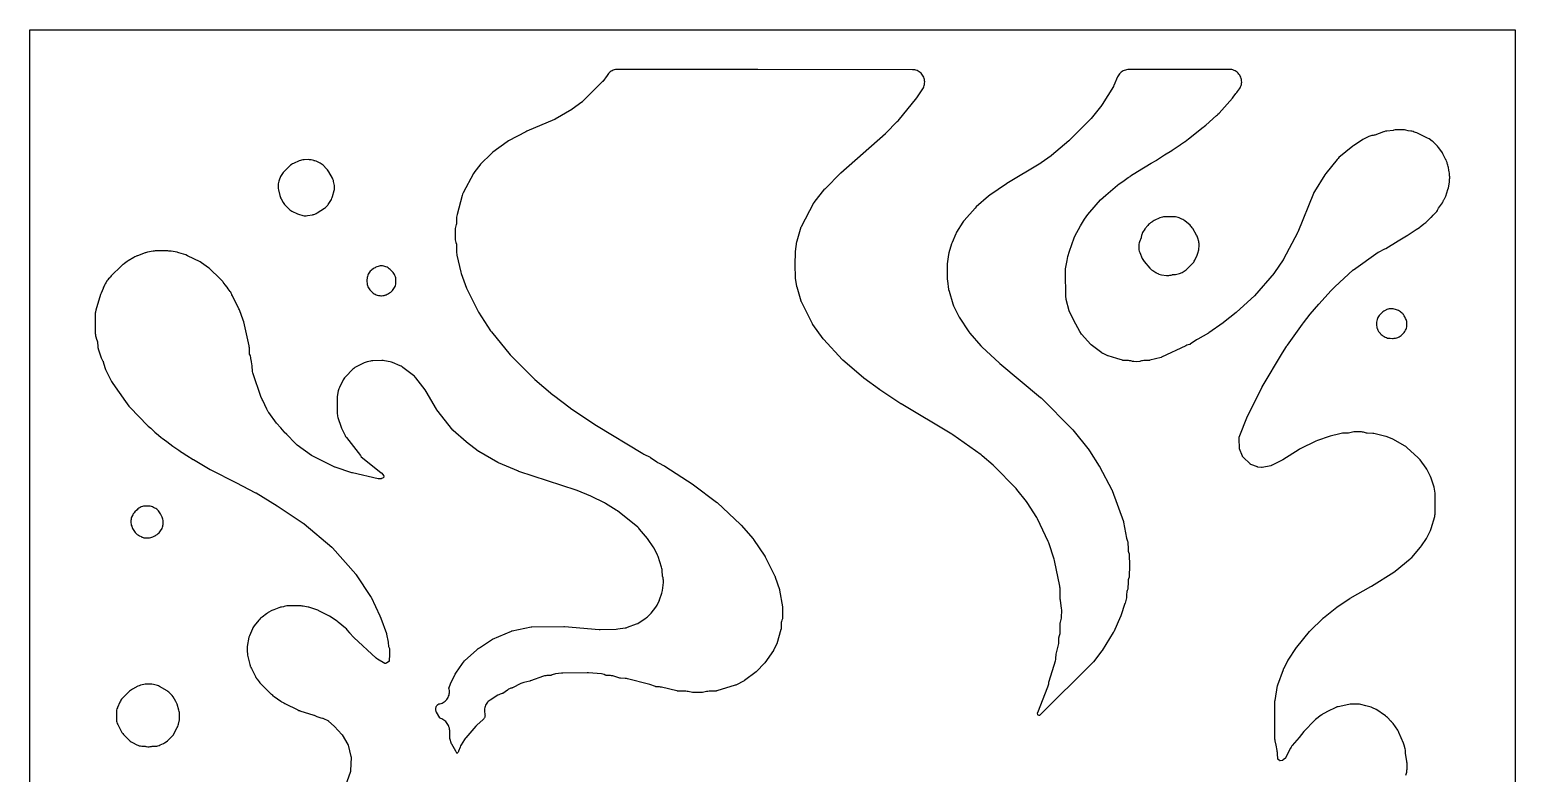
# Model space of a CAD drawing. Header units: millimetres. Extents: x 0 to 300, y 0 to 300.
# Drawn here: x 0 to 300, y 150 to 300 of the extents above; entities that cross this region are included whole.
import ezdxf

# ---------------------------------------------------------------- set-up
doc = ezdxf.new("R2010")
doc.units = ezdxf.units.MM
doc.layers.add('CUT', color=7, linetype='CONTINUOUS')

msp = doc.modelspace()

# ---------------------------------------------------------------- linework, layer by layer
at = {"layer": 'CUT'}
for points in [[(0.0614, 0), (0.0029, 0.0029), (0, 0.0614), (0, 299.9386), (0.0029, 299.9971), (0.0614, 300), (299.9021, 300), (299.9605, 299.9971), (299.9634, 299.9386), (299.9634, 0.0614), (299.9605, 0.0029), (299.9021, 0)], [(50.1682, 267.9878), (50.2143, 267.7227), (50.4772, 266.5786), (50.5469, 266.3334), (50.6204, 266.1487), (50.6413, 266.0932), (50.7578, 265.8609), (51.1725, 265.1306), (51.301, 264.9279), (51.4482, 264.7383), (51.5026, 264.6808), (51.523, 264.6551), (51.5252, 264.6527), (51.5259, 264.6518), (51.686, 264.4846), (52.3523, 263.8499), (52.5371, 263.6904), (52.7366, 263.5496), (52.7442, 263.5453), (52.9518, 263.4266), (54.0523, 262.8674), (54.2712, 262.7691), (54.4986, 262.6922), (54.9172, 262.5727), (55.1772, 262.5133), (55.4421, 262.4819), (55.5108, 262.4811), (55.588, 262.4741), (55.5918, 262.4741), (55.5953, 262.4738), (55.852, 262.477), (56.107, 262.5066), (57.0968, 262.6732), (57.2474, 262.7064), (57.2935, 262.7158), (57.3016, 262.7184), (57.3408, 262.727), (57.5781, 262.8048), (57.8066, 262.9059), (58.0238, 263.0293), (58.0245, 263.0297), (59.5158, 263.9786), (59.6986, 264.1067), (59.8042, 264.1957), (59.87, 264.2509), (60.0268, 264.408), (60.169, 264.5784), (60.2956, 264.7607), (60.7956, 265.554), (60.9157, 265.7671), (61.0145, 265.9909), (61.0281, 266.0323), (61.033, 266.0438), (61.0602, 266.1301), (61.0909, 266.2233), (61.0995, 266.2548), (61.1088, 266.2843), (61.1297, 266.3644), (61.4593, 267.5613), (61.5106, 267.7886), (61.5406, 268.0197), (61.5488, 268.2525), (61.5461, 268.3002), (61.5473, 268.3624), (61.5293, 268.598), (61.4893, 268.8308), (61.3657, 269.3893), (61.344, 269.4679), (61.3093, 269.6046), (61.2222, 269.8433), (61.1113, 270.0718), (60.4079, 271.352), (60.2757, 271.5662), (60.1226, 271.7661), (59.9502, 271.9496), (59.2252, 272.6471), (59.0393, 272.809), (58.8384, 272.9519), (58.6244, 273.0743), (58.0863, 273.3477), (57.8302, 273.4603), (57.5632, 273.5435), (57.4391, 273.5747), (57.3364, 273.6148), (57.0917, 273.6961), (56.8399, 273.7518), (56.5837, 273.7813), (56.5122, 273.7858), (56.2998, 273.7901), (55.4121, 273.7705), (55.1595, 273.752), (55.1434, 273.7492), (54.9095, 273.7096), (54.6689, 273.6437), (54.436, 273.5541), (53.2599, 273.0327), (53.0519, 272.9287), (52.8545, 272.8058), (52.6694, 272.6651), (52.6413, 272.6394), (52.6076, 272.6134), (52.4402, 272.4586), (51.2712, 271.2734), (51.2695, 271.2717), (51.2468, 271.2464), (51.2051, 271.2044), (51.0402, 271.0209), (50.8942, 270.822), (50.7685, 270.6097), (50.6644, 270.386), (50.3685, 269.6589), (50.2846, 269.4181), (50.2256, 269.17), (50.1838, 268.9433), (50.1515, 268.7037), (50.1425, 268.4622), (50.1525, 268.2935), (50.1509, 268.2563)], [(226.759, 251.4148), (227.3706, 251.0405), (227.5474, 250.9322), (227.5835, 250.9126), (227.775, 250.8086), (227.9148, 250.7505), (228.0142, 250.7092), (228.2624, 250.6351), (228.5169, 250.5871), (229.5358, 250.4489), (229.7696, 250.4284), (230.0043, 250.4298), (230.2378, 250.4533), (230.4681, 250.4985), (230.6931, 250.5651), (230.7604, 250.5885), (230.7956, 250.5941), (230.8129, 250.5957), (231.374, 250.6349), (231.6329, 250.6666), (231.8871, 250.7251), (232.1338, 250.8098), (232.7005, 251.038), (232.9216, 251.1398), (233.1319, 251.2627), (233.3291, 251.4055), (233.5116, 251.5667), (234.7283, 252.7526), (234.8843, 252.9192), (235.0244, 253.0994), (235.1476, 253.2915), (235.2527, 253.4941), (235.7164, 254.4976), (235.8066, 254.7204), (235.875, 254.9508), (236.0411, 255.6276), (236.0946, 255.9198), (236.113, 256.2163), (236.1143, 256.678), (236.1063, 256.8844), (236.0814, 257.0893), (236.0396, 257.2916), (235.8795, 257.9316), (235.8129, 258.1536), (235.7261, 258.3684), (235.6197, 258.5742), (234.8729, 259.869), (234.7528, 260.0572), (234.6164, 260.2339), (234.4648, 260.3978), (234.2992, 260.5475), (233.207, 261.4495), (233.0253, 261.5861), (232.8319, 261.7057), (232.6285, 261.8072), (232.1219, 262.0319), (232.1166, 262.0342), (231.876, 262.1264), (231.6271, 262.1933), (231.3727, 262.2343), (231.1154, 262.2488), (229.3277, 262.2576), (229.0652, 262.245), (229.0046, 262.2357), (228.9628, 262.2335), (228.7004, 262.1914), (228.444, 262.1217), (228.1964, 262.0252), (227.0472, 261.5053), (226.8344, 261.3965), (226.6329, 261.2678), (226.5851, 261.234), (226.5444, 261.2078), (226.3217, 261.0474), (226.2977, 261.0304), (226.2932, 261.0269), (226.2637, 261.0057), (226.0815, 260.8612), (225.9135, 260.7003), (225.7612, 260.5246), (225.1905, 259.8007), (225.1427, 259.7347), (225.0412, 259.5959), (224.8501, 259.3116), (224.724, 259.1025), (224.6188, 258.8821), (224.5357, 258.6525), (224.5274, 258.62), (224.5264, 258.6171), (224.5198, 258.5902), (224.4754, 258.4158), (224.4723, 258.3958), (224.4678, 258.3775), (224.4463, 258.2262), (224.4384, 258.1744), (224.4369, 258.1596), (224.4331, 258.1333), (224.4302, 258.1013), (224.4281, 258.0831), (224.421, 258.0455), (224.4105, 258.0088), (224.4042, 257.9916), (224.1004, 257.2149), (224.0927, 257.1949), (224.0188, 256.9769), (223.9653, 256.7531), (223.9326, 256.5252), (223.931, 256.4949), (223.929, 256.4797), (223.9252, 256.3785), (223.921, 256.2953), (223.9208, 256.2646), (223.9201, 256.2449), (223.9205, 256.195), (223.9202, 256.1288), (223.9213, 256.1051), (223.9216, 256.0784), (223.9264, 255.9958), (223.932, 255.8752), (223.9344, 255.8591), (223.936, 255.8314), (223.9748, 255.587), (224.0376, 255.3477), (224.0457, 255.3259), (224.0492, 255.3127), (224.1354, 255.0818), (224.6558, 253.8733), (224.7642, 253.6523), (224.8937, 253.4431), (225.0432, 253.2476), (225.0445, 253.246), (225.0471, 253.2429), (226.1555, 251.9325), (226.3379, 251.7388), (226.5399, 251.5656)], [(71.4933, 246.3905), (71.5451, 246.403), (71.7148, 246.4439), (71.7488, 246.4554), (71.7522, 246.4563), (71.7872, 246.4685), (71.9305, 246.5172), (71.9433, 246.5229), (71.9672, 246.5312), (72.1745, 246.6254), (72.4209, 246.7512), (72.4231, 246.7524), (72.4235, 246.7526), (72.4471, 246.7646), (72.6023, 246.8546), (72.6583, 246.8866), (72.6619, 246.8891), (72.6779, 246.8984), (72.8931, 247.056), (73.0903, 247.2357), (73.2341, 247.3815), (73.3983, 247.5653), (73.5436, 247.7643), (73.6686, 247.9767), (73.772, 248.2004), (73.853, 248.4332), (73.9106, 248.6728), (73.9444, 248.9169), (73.954, 249.1631), (73.954, 249.1656), (73.9509, 249.4572), (73.9363, 249.7019), (73.8979, 249.944), (73.8359, 250.1812), (73.7509, 250.4112), (73.6439, 250.6317), (73.5158, 250.8407), (73.3678, 251.0361), (73.2014, 251.2161), (72.8395, 251.571), (72.8351, 251.5753), (72.7855, 251.6239), (72.5952, 251.7924), (72.3888, 251.9407), (72.1685, 252.0673), (72.1505, 252.0764), (71.9369, 252.1727), (71.7151, 252.2486), (71.4873, 252.3034), (71.2553, 252.3367), (71.0213, 252.348), (70.7872, 252.3374), (70.5551, 252.305), (70.3271, 252.2509), (70.1051, 252.1757), (69.8912, 252.0801), (69.7272, 251.9974), (69.5369, 251.8908), (69.3567, 251.768), (69.1024, 251.5779), (68.9203, 251.428), (68.7532, 251.2616), (68.6025, 251.0801), (68.4695, 250.8853), (68.3556, 250.6788), (68.2615, 250.4625), (68.1883, 250.2383), (68.1366, 250.0082), (68.1067, 249.7743), (68.1006, 249.5855), (68.0954, 249.4814), (68.0958, 249.1242), (68.1086, 248.8751), (68.1461, 248.6284), (68.208, 248.3867), (68.2938, 248.1524), (68.4024, 247.9278), (68.5329, 247.7151), (68.6839, 247.5166), (68.6881, 247.512), (68.6907, 247.5086), (68.8603, 247.327), (68.8649, 247.3225), (69.1408, 247.0549), (69.1465, 247.0494), (69.3291, 246.8887), (69.5265, 246.7466), (69.7368, 246.6243), (69.958, 246.523), (70.188, 246.4437), (70.4245, 246.3871), (70.6655, 246.3538), (70.9086, 246.344), (70.9092, 246.344), (71.0404, 246.3452), (71.2679, 246.3575), (71.3916, 246.3756)], [(275.7912, 237.7843), (276.0382, 237.8449), (276.2777, 237.9304), (276.5073, 238.0397), (276.7246, 238.1718), (276.9273, 238.3253), (277.1134, 238.4986), (277.3777, 238.7711), (277.5383, 238.9537), (277.6805, 239.1511), (277.8028, 239.3614), (277.9041, 239.5826), (277.9834, 239.8126), (278.04, 240.0492), (278.0733, 240.2901), (278.083, 240.5332), (278.0819, 240.6629), (278.0695, 240.8912), (278.0363, 241.1174), (277.9825, 241.3396), (277.9087, 241.556), (277.8154, 241.7647), (277.6544, 242.0847), (277.5261, 242.3099), (277.3752, 242.5206), (277.2033, 242.7145), (277.1018, 242.8177), (276.9389, 242.9692), (276.7632, 243.1056), (276.5761, 243.2258), (276.379, 243.329), (276.1736, 243.4142), (275.7867, 243.5548), (275.5382, 243.6307), (275.2833, 243.6805), (275.0245, 243.7035), (274.7647, 243.6996), (274.5068, 243.6687), (274.2962, 243.6209), (274.2534, 243.6112), (274.0074, 243.5277), (273.885, 243.4789), (273.8386, 243.4577), (273.6568, 243.3745), (273.4403, 243.2477), (273.2376, 243.0998), (273.0507, 242.9324), (272.6763, 242.5614), (272.6748, 242.56), (272.6724, 242.5576), (272.5059, 242.3755), (272.3581, 242.1778), (272.2306, 241.9666), (272.1245, 241.7438), (272.0409, 241.5116), (271.9806, 241.2723), (271.9441, 241.0282), (271.9319, 240.7817), (271.9319, 240.5525), (271.9434, 240.313), (271.9778, 240.0756), (271.9823, 240.0572), (271.984, 240.0461), (272.0208, 239.9), (272.0348, 239.8427), (272.0363, 239.8385), (272.0433, 239.8104), (272.1253, 239.5815), (272.2291, 239.3616), (272.3538, 239.1529), (272.4153, 239.0605), (272.5813, 238.8387), (272.649, 238.7666), (272.6693, 238.7407), (272.8555, 238.5496), (273.0609, 238.3795), (273.2501, 238.2391), (273.4669, 238.0952), (273.6975, 237.9746), (273.9393, 237.8786), (274.1898, 237.8082), (274.4463, 237.7643), (274.7059, 237.7472), (274.7237, 237.747), (274.7243, 237.747), (275.1417, 237.7414), (275.2853, 237.7395), (275.5394, 237.749), (275.6099, 237.7589)], [(22.1704, 197.889), (22.4799, 197.7335), (22.4809, 197.7329), (22.5312, 197.7104), (22.6867, 197.6409), (22.7878, 197.6062), (22.8999, 197.5677), (23.0618, 197.5281), (23.1189, 197.5141), (23.3418, 197.4804), (23.5669, 197.4669), (23.7609, 197.4641), (23.9823, 197.4706), (23.9878, 197.4713), (23.9935, 197.4714), (24.2145, 197.498), (24.4323, 197.5442), (24.6451, 197.6095), (24.8512, 197.6936), (25.2375, 197.8714), (25.4427, 197.9804), (25.4896, 198.005), (25.7197, 198.1608), (25.9311, 198.3412), (26.1233, 198.5246), (26.2915, 198.7017), (26.4417, 198.8943), (26.5724, 199.1007), (26.6275, 199.1981), (26.7323, 199.4047), (26.8174, 199.6201), (26.8823, 199.8424), (26.9115, 199.963), (26.9566, 200.1982), (26.979, 200.4366), (26.9785, 200.6761), (26.9551, 200.9144), (26.9445, 200.9686), (26.9396, 201.0105), (26.8906, 201.2396), (26.8203, 201.4632), (26.7295, 201.6791), (26.4141, 202.3401), (26.302, 202.5489), (26.1707, 202.7462), (26.0213, 202.9302), (25.8551, 203.0992), (25.6736, 203.2517), (25.4785, 203.3863), (25.2716, 203.5018), (24.9889, 203.6425), (24.7839, 203.7333), (24.5716, 203.8054), (24.3537, 203.8581), (24.1319, 203.8911), (24.1025, 203.8928), (23.9045, 203.9045), (23.4858, 203.9103), (23.2353, 203.9011), (22.9871, 203.867), (22.7435, 203.8082), (22.507, 203.7253), (22.28, 203.6191), (22.0648, 203.4907), (21.8635, 203.3415), (21.6782, 203.1728), (21.6776, 203.1722), (21.247, 202.7389), (21.2229, 202.712), (21.0739, 202.5456), (20.9217, 202.3354), (20.8858, 202.2731), (20.7922, 202.1106), (20.6853, 201.9006), (20.6835, 201.897), (20.6829, 201.8959), (20.5855, 201.6797), (20.509, 201.4554), (20.4541, 201.2248), (20.4213, 200.99), (20.4109, 200.7532), (20.423, 200.5165), (20.4574, 200.282), (20.5139, 200.0517), (20.5919, 199.8279), (20.7634, 199.4022), (20.8672, 199.1773), (20.9926, 198.9639), (21.1386, 198.7639), (21.3037, 198.5793), (21.3046, 198.5784), (21.3075, 198.5755), (21.5145, 198.3659), (21.7154, 198.1835), (21.9349, 198.0239)], [(22.1148, 155.5623), (22.3718, 155.5076), (22.6332, 155.4802), (23.2782, 155.4466), (23.2951, 155.4454), (23.3303, 155.4405), (23.4362, 155.4161), (23.4366, 155.418), (23.5958, 155.3825), (23.8435, 155.3527), (24.093, 155.3478), (24.3418, 155.3677), (24.5873, 155.4124), (24.7001, 155.4388), (24.7332, 155.4433), (24.7506, 155.4446), (25.3987, 155.4752), (25.6506, 155.4999), (25.8987, 155.55), (26.1404, 155.6249), (26.3733, 155.7238), (27.0063, 156.0314), (27.2148, 156.1453), (27.5498, 156.3495), (27.794, 156.5191), (28.0164, 156.7164), (28.6938, 157.3939), (28.8596, 157.5769), (29.0065, 157.7753), (29.1331, 157.9873), (29.7989, 159.2386), (29.8999, 159.4521), (29.9803, 159.6742), (30.0393, 159.9028), (30.2207, 160.7731), (30.2628, 161.054), (30.2728, 161.338), (30.2582, 162.0023), (30.2419, 162.238), (30.2034, 162.4711), (30.1431, 162.6996), (29.7487, 163.9499), (29.6423, 164.2282), (29.5036, 164.4919), (28.9415, 165.4211), (28.7758, 165.6621), (28.583, 165.8821), (28.2515, 166.2184), (28.0882, 166.37), (27.912, 166.5064), (27.7244, 166.6266), (26.2229, 167.4967), (26.0098, 167.6069), (25.7871, 167.6962), (25.557, 167.7636), (24.9777, 167.9037), (24.6821, 167.9566), (24.3822, 167.9737), (23.6193, 167.9713), (23.3222, 167.9526), (23.0295, 167.8988), (22.3833, 167.7396), (22.109, 167.6551), (21.8463, 167.5397), (20.7648, 166.9888), (20.5395, 166.8588), (20.3288, 166.706), (20.1352, 166.5322), (19.0769, 165.4778), (18.7242, 165.1264), (18.5651, 164.9521), (18.4231, 164.7637), (18.2995, 164.5627), (18.1955, 164.3509), (17.7136, 163.241), (17.711, 163.235), (17.7093, 163.2311), (17.6201, 162.9933), (17.5556, 162.7477), (17.5162, 162.4968), (17.5025, 162.2433), (17.4988, 161.0453), (17.5089, 160.8131), (17.5405, 160.5829), (17.5451, 160.5632), (17.5479, 160.5432), (17.6017, 160.3167), (17.6094, 160.294), (17.6132, 160.2783), (17.6882, 160.0591), (17.7832, 159.8477), (18.4862, 158.4596), (18.6172, 158.2315), (18.7715, 158.0184), (18.9473, 157.8228), (18.9498, 157.8203), (18.9537, 157.8164), (19.5485, 157.2207), (20.1017, 156.6666), (20.2956, 156.4917), (20.5067, 156.338), (20.7326, 156.2071), (21.6249, 155.7509), (21.8649, 155.6437)]]:
    msp.add_lwpolyline(points, close=True, dxfattribs=at)
msp.add_lwpolyline([(277.8644, 149.5899), (277.9921, 150.0313), (278.0447, 150.2494), (278.0776, 150.4713), (278.0816, 150.5415), (278.0893, 150.601), (278.0983, 150.8139), (278.0983, 151.3359), (278.1044, 151.8229), (278.0983, 151.9467), (278.0983, 152.0651), (278.09, 152.269), (278.0651, 152.4716), (277.8197, 153.9607), (277.8055, 154.405), (277.7835, 154.6658), (277.7343, 154.923), (277.5505, 155.6692), (277.4882, 155.8813), (277.4074, 156.0871), (276.4486, 158.2434), (276.3491, 158.4428), (276.3325, 158.4697), (276.3292, 158.4764), (276.2136, 158.6645), (275.2898, 160.0292), (275.1581, 160.2064), (275.1235, 160.2452), (275.1123, 160.2601), (275.0394, 160.3396), (275.0113, 160.3712), (274.9971, 160.3858), (274.9489, 160.4383), (274.867, 160.5195), (274.1576, 161.2485), (273.9833, 161.4113), (273.8426, 161.5195), (273.7558, 161.596), (273.5161, 161.762), (273.3827, 161.8432), (272.1935, 162.671), (271.8871, 162.8534), (271.1405, 163.2283), (270.8683, 163.3453), (270.5842, 163.4293), (269.7882, 163.6142), (268.759, 163.8611), (268.4815, 163.9114), (268.4402, 163.9141), (268.3637, 163.9272), (268.0687, 163.9422), (267.4599, 163.9372), (266.9745, 163.9419), (266.7018, 163.9297), (266.6391, 163.92), (266.6013, 163.9178), (266.3551, 163.8786), (264.2204, 163.4286), (264.0128, 163.3755), (263.8105, 163.3047), (263.7766, 163.2895), (263.7618, 163.2843), (263.5656, 163.1958), (262.2055, 162.5098), (261.282, 162.0465), (261.0623, 161.9221), (261.0426, 161.9081), (261.0339, 161.9031), (260.9578, 161.848), (260.8563, 161.776), (260.8311, 161.7562), (260.8182, 161.7469), (260.7803, 161.7162), (259.6442, 160.8215), (259.4101, 160.612), (259.3669, 160.5682), (259.2016, 160.418), (257.5204, 158.7048), (257.3764, 158.5449), (257.3362, 158.4961), (257.2998, 158.4557), (256.2983, 157.2384), (254.9287, 155.5785), (254.8922, 155.5291), (254.872, 155.5045), (254.7156, 155.2926), (254.5824, 155.0654), (253.5619, 153.0937), (253.5516, 153.075), (253.546, 153.0667), (253.5455, 153.0663), (253.1065, 152.709), (252.9555, 152.5933), (252.9399, 152.582), (252.9262, 152.5735), (252.8968, 152.5651), (252.8775, 152.5612), (252.4682, 152.488), (252.4504, 152.4852), (252.4388, 152.4843), (252.4137, 152.4829), (252.3817, 152.5076), (252.3673, 152.5207), (252.2725, 152.6108), (252.0301, 152.8413), (252.017, 152.8544), (251.9919, 152.8833), (251.9866, 152.9213), (251.9854, 152.9397), (251.945, 153.8918), (251.942, 153.9259), (251.9313, 154.1689), (251.9132, 154.3789), (251.8775, 154.5867), (251.6491, 155.645), (251.4956, 156.5114), (251.4927, 156.5275), (251.4925, 156.5287), (251.4493, 156.7724), (251.4434, 156.8338), (251.4409, 156.9116), (251.4417, 164.5728), (251.442, 164.5897), (251.4481, 164.6603), (251.4507, 164.677), (251.9815, 167.7167), (251.9848, 167.7334), (252.0032, 167.8023), (252.0086, 167.8184), (253.1462, 170.9654), (253.174, 171.0353), (253.206, 171.1033), (254.0212, 172.7051), (254.056, 172.7686), (254.0946, 172.83), (255.7791, 175.3443), (255.8108, 175.3894), (255.8445, 175.433), (258.3963, 178.5809), (258.4403, 178.6322), (258.4871, 178.681), (261.1418, 181.2978), (261.1902, 181.3429), (261.241, 181.3854), (263.9009, 183.4887), (263.939, 183.5176), (263.9783, 183.5451), (266.5309, 185.2546), (266.5707, 185.2802), (266.6115, 185.3042), (270.8086, 187.6639), (270.914, 187.7266), (275.4418, 190.5733), (275.6962, 190.7564), (278.7329, 193.246), (278.8951, 193.3913), (279.0441, 193.5501), (280.8345, 195.634), (281.0146, 195.8709), (282.0202, 197.3706), (282.178, 197.6411), (282.8378, 198.9552), (282.9335, 199.1705), (283.0085, 199.3939), (283.6966, 201.8167), (283.7488, 202.0384), (283.7806, 202.2639), (283.7917, 202.4914), (283.8037, 206.0963), (283.7956, 206.3054), (283.7701, 206.5131), (283.5723, 207.7074), (283.5321, 207.9019), (283.4766, 208.0926), (283.0011, 209.5128), (282.8627, 209.8447), (282.1782, 211.2021), (282.0809, 211.3772), (281.9699, 211.544), (280.7406, 213.2394), (280.5732, 213.4461), (280.3848, 213.6339), (278.0464, 215.7289), (277.8383, 215.8962), (277.6136, 216.0403), (275.3844, 217.3075), (275.0761, 217.4558), (273.8945, 217.9277), (273.5694, 218.0325), (271.6846, 218.5002), (271.4322, 218.5492), (271.176, 218.572), (270.0367, 218.6147), (270.0154, 218.616), (269.927, 218.6291), (269.9063, 218.6339), (269.3002, 218.7924), (269.0968, 218.8366), (268.8906, 218.8638), (268.6827, 218.8737), (267.6581, 218.8798), (267.362, 218.864), (267.0698, 218.8132), (266.29, 218.6295), (266.271, 218.6255), (266.19, 218.6148), (266.1705, 218.6137), (265.0851, 218.579), (264.8232, 218.5568), (264.5651, 218.5072), (262.5896, 218.0189), (262.3965, 217.9629), (259.9956, 217.16), (259.6747, 217.0272), (256.5432, 215.4687), (256.3182, 215.3419), (253.0215, 213.2515), (252.9698, 213.2205), (252.9167, 213.1921), (250.7059, 212.0807), (250.6902, 212.0732), (250.6564, 212.0598), (250.6213, 212.0495), (250.6049, 212.0458), (248.8476, 211.6914), (248.8281, 211.688), (248.787, 211.684), (248.7457, 211.6841), (248.726, 211.6857), (247.9949, 211.7628), (247.9779, 211.765), (247.9425, 211.7719), (247.9076, 211.782), (247.8919, 211.7877), (246.5815, 212.2953), (246.5635, 212.3028), (246.5272, 212.3212), (246.4953, 212.3465), (246.4809, 212.3597), (244.9579, 213.839), (244.9438, 213.8534), (244.9167, 213.8859), (244.8969, 213.9232), (244.8889, 213.9418), (244.2745, 215.4659), (244.2685, 215.4818), (244.2581, 215.516), (244.2538, 215.5511), (244.2529, 215.5683), (244.1897, 217.4795), (244.1895, 217.4979), (244.1942, 217.575), (244.1967, 217.5933), (244.2323, 217.8208), (245.9239, 222.0711), (248.8386, 227.896), (248.8586, 227.9342), (248.8799, 227.9716), (252.9511, 234.8415), (253.7738, 236.116), (253.8525, 236.238), (253.9262, 236.3522), (253.952, 236.3921), (256.2944, 239.6595), (256.9881, 240.5796), (257.1905, 240.8479), (257.8832, 241.7667), (258.534, 242.6299), (260.2854, 244.6676), (262.8148, 247.4099), (263.541, 248.1314), (267.2532, 251.5378), (267.2961, 251.5747), (272.2486, 255.0949), (272.2661, 255.1067), (272.3297, 255.1449), (272.3463, 255.1534), (273.6238, 255.7766), (273.8441, 255.8982), (276.3046, 257.422), (278.0063, 258.3955), (278.1564, 258.4886), (279.7425, 259.5512), (279.7672, 259.5665), (279.9222, 259.6707), (279.9376, 259.6819), (280.5919, 260.1203), (280.7368, 260.2251), (281.4925, 260.8138), (281.6834, 260.9528), (281.8863, 261.1206), (281.9061, 261.1361), (282.1281, 261.3312), (282.361, 261.5616), (282.9227, 262.088), (283.0394, 262.2049), (283.3896, 262.5794), (283.5821, 262.7699), (283.7256, 262.9244), (283.7949, 263.013), (283.9308, 263.1584), (284.0952, 263.3533), (284.2389, 263.5639), (284.2411, 263.5674), (284.4897, 263.9752), (285.0925, 264.816), (285.2538, 265.0726), (285.3829, 265.3468), (285.4897, 265.6147), (285.5298, 265.6805), (285.5948, 265.787), (285.6038, 265.8017), (285.6062, 265.8057), (285.6705, 265.911), (285.6719, 265.9134), (285.8045, 266.161), (285.9084, 266.422), (286.3584, 267.7669), (286.4458, 268.1055), (286.6574, 269.2497), (286.6884, 269.4736), (286.6991, 269.6993), (286.6994, 269.8418), (286.7224, 270.0695), (286.7237, 270.3082), (286.7022, 270.5459), (286.7008, 270.5564), (286.7011, 270.7357), (286.684, 271.0326), (286.6318, 271.3255), (286.5427, 271.6956), (286.4712, 272.211), (286.4287, 272.4392), (286.3651, 272.6625), (286.2812, 272.8789), (286.2304, 272.9937), (286.1749, 273.2242), (286.0903, 273.5031), (285.9738, 273.7703), (285.9681, 273.7816), (285.3546, 274.9911), (285.2462, 275.1833), (285.1212, 275.3653), (284.4515, 276.2535), (284.2355, 276.5036), (283.8249, 276.9201), (283.6872, 277.069), (283.6318, 277.1159), (283.5206, 277.2287), (283.3505, 277.386), (283.1664, 277.5269), (282.5434, 277.9595), (282.2374, 278.1412), (280.3413, 279.0913), (280.0684, 279.2083), (279.7835, 279.2922), (279.599, 279.3348), (279.5421, 279.3606), (279.3154, 279.4503), (279.0812, 279.5175), (278.8415, 279.5616), (278.305, 279.6334), (277.8511, 279.7381), (277.5709, 279.7862), (277.2869, 279.8022), (277.046, 279.802), (276.9755, 279.8114), (276.6702, 279.8334), (276.3645, 279.8179), (276.217, 279.8013), (275.9994, 279.8011), (275.7316, 279.7865), (275.4668, 279.7433), (275.3058, 279.6989), (274.0258, 279.555), (273.7316, 279.504), (273.4456, 279.4183), (273.4118, 279.4059), (273.3296, 279.3803), (271.6239, 278.7515), (271.606, 278.7456), (271.5083, 278.7229), (271.4846, 278.7196), (271.245, 278.6942), (271.0223, 278.6604), (270.8036, 278.6067), (270.5907, 278.5336), (270.3851, 278.4416), (269.2007, 277.8458), (268.9255, 277.6846), (267.3419, 276.6157), (267.1709, 276.4894), (264.3666, 274.2272), (264.167, 274.0476), (263.9878, 273.8477), (261.6957, 270.9965), (261.5195, 270.7477), (259.4205, 267.363), (259.3174, 267.18), (259.2301, 266.9891), (256.0352, 259.1511), (256.0115, 259.0967), (255.9851, 259.0435), (253.1758, 253.7114), (253.1438, 253.6545), (253.1087, 253.5993), (251.3532, 250.9922), (251.3102, 250.9324), (251.2637, 250.8753), (247.3384, 246.3456), (247.3154, 246.3205), (243.6527, 242.999), (243.6215, 242.9717), (243.5894, 242.9455), (241.0294, 240.9243), (241.0028, 240.9039), (240.9757, 240.8842), (238.0962, 238.8582), (238.0426, 238.8226), (237.9871, 238.7898), (235.8331, 237.5934), (235.8305, 237.592), (235.5935, 237.4423), (234.3338, 236.5446), (234.318, 236.5339), (234.3155, 236.5325), (234.2821, 236.5208), (234.2644, 236.5159), (233.9138, 236.4287), (233.6723, 236.3554), (233.4393, 236.2582), (233.4221, 236.25), (233.4204, 236.2492), (228.5519, 233.9242), (228.5374, 233.9177), (228.4799, 233.897), (228.461, 233.8917), (226.1436, 233.3105), (226.1132, 233.304), (226.0563, 233.2958), (226.0363, 233.2945), (224.9365, 233.2502), (224.7104, 233.2308), (224.487, 233.191), (224.2681, 233.131), (224.15, 233.0928), (223.3834, 233.0125), (222.9278, 233.0605), (222.6531, 233.0894), (222.5238, 233.1314), (222.3049, 233.1918), (222.0813, 233.2321), (221.8551, 233.2519), (220.7368, 233.2987), (220.7314, 233.299), (220.6875, 233.3043), (220.6738, 233.3081), (219.5177, 233.6529), (217.748, 234.1863), (217.7318, 234.1916), (217.7056, 234.202), (217.7, 234.2047), (216.8665, 234.6224), (216.7511, 234.6803), (216.72, 234.6959), (216.701, 234.7054), (216.5758, 234.7682), (216.5715, 234.7704), (216.502, 234.8129), (216.4861, 234.824), (214.3167, 236.4311), (214.2756, 236.4717), (212.4064, 238.5771), (212.0072, 239.1306), (210.8169, 241.3097), (209.9005, 243.2952), (209.3035, 245.5971), (209.3013, 245.6098), (209.2968, 245.6358), (209.2967, 245.6363), (209.2954, 245.6442), (209.1957, 246.2274), (209.1419, 251.1205), (209.165, 251.604), (209.1687, 251.6812), (209.1692, 251.691), (209.1713, 251.7356), (209.1728, 251.7667), (209.4757, 253.4665), (209.616, 254.2534), (209.9768, 255.3471), (210.86, 258.0237), (211.0317, 258.3676), (212.1749, 260.4484), (212.3554, 260.7769), (212.9796, 261.7684), (213.6518, 262.6938), (215.302, 264.695), (216.1859, 265.6916), (217.2604, 266.6581), (219.6731, 268.6124), (220.012, 268.8869), (220.7083, 269.3823), (221.8184, 270.1719), (222.1687, 270.4211), (222.2811, 270.501), (223.7042, 271.3838), (226.4234, 273.0706), (227.4203, 273.6412), (227.543, 273.7162), (229.1112, 274.7378), (230.6078, 275.6662), (230.6819, 275.714), (232.2728, 276.7803), (232.3142, 276.8063), (232.3939, 276.8615), (233.1737, 277.3841), (233.3151, 277.4862), (234.0078, 278.0242), (236.9626, 280.3142), (237.0812, 280.412), (237.1166, 280.4431), (237.1502, 280.471), (237.2149, 280.5284), (237.2328, 280.5431), (237.4822, 280.7643), (239.6505, 282.6692), (239.807, 282.8265), (239.9313, 282.9366), (240.1382, 283.143), (240.1384, 283.1433), (242.847, 286.1807), (242.8555, 286.1902), (243.0009, 286.3691), (243.5585, 287.1244), (243.7214, 287.3115), (243.8802, 287.5141), (244.2624, 288.0572), (244.3951, 288.2671), (244.5062, 288.4891), (244.5948, 288.721), (244.66, 288.9605), (244.7011, 289.2054), (244.7177, 289.4531), (244.7096, 289.7012), (244.677, 289.9473), (244.6201, 290.189), (244.5395, 290.4238), (244.4361, 290.6495), (244.3107, 290.8638), (244.1648, 291.0646), (243.9996, 291.25), (243.8169, 291.418), (243.6184, 291.5671), (243.4061, 291.6958), (243.182, 291.8028), (242.9485, 291.887), (242.7078, 291.9477), (242.4622, 291.9842), (242.2142, 291.9961), (242.1982, 291.9961), (242.1709, 291.996), (221.9423, 291.9652), (221.7015, 291.9532), (221.4631, 291.9181), (221.2291, 291.8602), (221.0017, 291.78), (220.7832, 291.6783), (220.5755, 291.556), (220.3805, 291.4142), (220.2, 291.2544), (220.0358, 291.0779), (219.8894, 290.8864), (219.7621, 290.6817), (219.6551, 290.4657), (218.8918, 288.7181), (218.8545, 288.6403), (218.8117, 288.5653), (216.5399, 284.8937), (216.4993, 284.8323), (216.4551, 284.7735), (214.301, 282.085), (214.2593, 282.0357), (214.2151, 281.9887), (209.9057, 277.6488), (209.8652, 277.6098), (209.8229, 277.5727), (206.2895, 274.6192), (206.2548, 274.5913), (206.2192, 274.5647), (204.2305, 273.1362), (204.1903, 273.1085), (204.149, 273.0824), (197.3109, 268.9607), (197.2094, 268.8961), (193.8588, 266.6499), (193.602, 266.4525), (191.1077, 264.2637), (190.8743, 264.0299), (188.6638, 261.5011), (188.5406, 261.3485), (188.4298, 261.1866), (187.1494, 259.1505), (187.0519, 258.9811), (186.9679, 258.8047), (186.2316, 257.0871), (186.1259, 256.79), (185.6185, 255.0173), (185.5461, 254.6754), (185.2786, 252.7619), (185.2546, 252.4077), (185.2633, 249.7051), (185.29, 249.3488), (185.5456, 247.6131), (185.6244, 247.259), (186.3966, 244.6847), (186.4651, 244.487), (186.5498, 244.2958), (187.5576, 242.2559), (187.6999, 242.0053), (189.5915, 239.0812), (189.8061, 238.7963), (192.047, 236.2258), (192.2455, 236.0226), (195.8147, 232.7629), (195.8961, 232.6917), (204.1228, 225.8065), (204.1644, 225.77), (204.2043, 225.7317), (210.5171, 219.3852), (210.5618, 219.3377), (210.604, 219.2879), (213.8912, 215.1828), (213.9303, 215.1313), (213.9666, 215.0777), (215.9561, 211.9643), (215.9816, 211.9225), (216.0055, 211.8796), (218.5041, 207.1706), (218.5409, 207.095), (218.5723, 207.0171), (220.8419, 200.7836), (220.8473, 200.7678), (220.8656, 200.7), (220.8689, 200.6836), (221.4527, 197.4379), (221.4995, 197.2293), (221.564, 197.0255), (221.6456, 196.8279), (221.7078, 196.6939), (221.7157, 196.6758), (221.7291, 196.6369), (221.7345, 196.596), (221.7355, 196.5763), (221.7716, 195.2981), (221.7898, 195.0599), (221.8305, 194.8246), (221.8936, 194.5942), (222.0027, 194.2594), (222.0083, 194.2404), (222.0171, 194.2), (222.0217, 194.1588), (222.0224, 194.1391), (222.0452, 191.9316), (222.0453, 191.9229), (222.0452, 191.9038), (222.0212, 189.6805), (222.0205, 189.6606), (222.0158, 189.6193), (222.0069, 189.5788), (222.0012, 189.5597), (221.8931, 189.2296), (221.8292, 188.9974), (221.788, 188.76), (221.7698, 188.5199), (221.7353, 187.2604), (221.7343, 187.2414), (221.7294, 187.202), (221.7169, 187.1643), (221.7096, 187.1467), (221.696, 187.1163), (221.6112, 186.8989), (221.547, 186.6745), (221.5041, 186.4451), (221.4827, 186.2127), (221.4523, 185.5391), (221.451, 185.52), (221.4396, 185.4408), (221.4355, 185.4221), (221.1667, 184.3265), (221.154, 184.279), (221.1395, 184.232), (220.3082, 181.7364), (220.287, 181.6779), (220.2629, 181.6206), (218.8757, 178.5473), (218.8406, 178.4759), (218.8009, 178.4069), (216.5509, 174.7799), (216.5168, 174.7279), (216.48, 174.6777), (214.7885, 172.4879), (214.7381, 172.427), (214.6839, 172.3694), (203.9159, 161.6586), (203.9026, 161.6461), (203.8738, 161.6224), (203.8389, 161.6358), (203.8224, 161.6436), (203.6073, 161.7514), (203.5905, 161.7604), (203.5573, 161.7814), (203.5491, 161.8199), (203.5466, 161.8387), (203.5155, 162.1227), (203.5139, 162.1416), (203.5135, 162.1811), (203.5245, 162.2191), (203.5311, 162.2369), (205.5968, 167.407), (205.6704, 167.6183), (205.7249, 167.8354), (205.7597, 168.0564), (205.804, 168.4525), (205.8065, 168.4705), (205.822, 168.5453), (205.827, 168.5629), (207.0951, 172.6923), (207.165, 172.9796), (207.2005, 173.2731), (207.2374, 173.8747), (207.2391, 173.8941), (207.2521, 173.9744), (207.2566, 173.9932), (207.6922, 175.6314), (207.7487, 175.904), (207.7745, 176.1811), (207.8165, 177.3124), (207.8179, 177.3341), (207.8246, 177.3791), (207.8363, 177.423), (207.8437, 177.4435), (207.8929, 177.5696), (207.9642, 177.7792), (208.0167, 177.9942), (208.05, 178.2131), (208.0638, 178.434), (208.0981, 180.3479), (208.0992, 180.3711), (208.1126, 180.468), (208.1179, 180.4907), (208.2623, 181.0403), (208.3181, 181.3134), (208.343, 181.5911), (208.3829, 182.7671), (208.3806, 182.9885), (208.3587, 183.2089), (208.1114, 184.9232), (208.1031, 184.9959), (208.0992, 185.069), (208.0484, 187.3116), (208.0327, 187.5404), (207.9961, 187.7668), (206.9168, 192.9267), (206.8406, 193.208), (205.7464, 196.4781), (205.6378, 196.7492), (203.489, 201.3164), (203.334, 201.5974), (201.4129, 204.6065), (201.2661, 204.8127), (199.3438, 207.2416), (199.1636, 207.4455), (194.6712, 212.0016), (194.5359, 212.129), (192.3122, 214.0716), (192.1072, 214.2327), (186.3619, 218.2799), (186.2012, 218.3842), (175.9334, 224.4982), (175.9063, 224.5148), (175.8797, 224.5321), (171.6324, 227.3722), (171.6184, 227.3818), (171.5881, 227.4032), (168.4131, 229.7208), (168.3759, 229.7491), (168.3398, 229.7788), (164.2067, 233.3136), (164.1539, 233.3615), (164.104, 233.4125), (160.2894, 237.5423), (160.2391, 237.6003), (160.1926, 237.6614), (158.1298, 240.5559), (158.1269, 240.5601), (158.0878, 240.6245), (158.0795, 240.64), (155.8326, 245.1198), (155.8253, 245.1351), (155.7991, 245.2009), (155.7939, 245.217), (154.9423, 248.0487), (154.9197, 248.135), (154.9036, 248.2227), (154.6587, 249.8988), (154.6504, 249.9711), (154.6464, 250.0438), (154.5835, 252.552), (154.5831, 252.5824), (154.5835, 252.6129), (154.6466, 255.1302), (154.6498, 255.1921), (154.6561, 255.2539), (154.9163, 257.2864), (154.9171, 257.2917), (154.9335, 257.3705), (154.9384, 257.3886), (155.7918, 260.2267), (155.7978, 260.245), (155.8285, 260.3196), (155.8371, 260.3368), (158.3594, 265.0771), (158.3682, 265.0927), (158.4093, 265.1554), (158.4201, 265.1696), (160.5715, 267.8736), (160.6125, 267.9225), (160.6561, 267.9692), (163.7299, 271.0932), (163.7612, 271.1239), (163.7935, 271.1533), (172.7691, 279.0483), (172.8893, 279.1613), (175.1798, 281.461), (175.343, 281.6416), (179.1158, 286.2507), (179.2824, 286.4795), (180.3159, 288.0823), (180.4377, 288.2931), (180.5384, 288.5146), (180.617, 288.7449), (180.673, 288.9818), (180.7056, 289.223), (180.7146, 289.4662), (180.6999, 289.7091), (180.6617, 289.9494), (180.6003, 290.1849), (180.5163, 290.4133), (180.4104, 290.6325), (180.2838, 290.8403), (180.1376, 291.0349), (179.9731, 291.2143), (179.792, 291.3768), (179.5959, 291.521), (179.3867, 291.6454), (179.1664, 291.7489), (178.9371, 291.8304), (178.701, 291.8893), (178.4602, 291.925), (178.2172, 291.9371), (147.0302, 291.9671), (118.7375, 291.9943), (118.5035, 291.9835), (118.2715, 291.9509), (118.0436, 291.8968), (117.8218, 291.8215), (117.608, 291.7258), (117.4041, 291.6105), (117.2119, 291.4767), (117.033, 291.3254), (116.8691, 291.158), (116.7216, 290.9761), (116.5917, 290.7811), (116.5886, 290.7759), (116.5764, 290.7589), (115.6924, 289.59), (115.6391, 289.5244), (115.5814, 289.4626), (111.53, 285.4235), (111.5263, 285.42), (111.4677, 285.3696), (111.4533, 285.3588), (109.5418, 283.9774), (109.4935, 283.9442), (109.4437, 283.9135), (106.0817, 281.9467), (106.0115, 281.9087), (105.939, 281.8754), (100.3802, 279.54), (100.1595, 279.4343), (96.704, 277.566), (96.422, 277.3882), (93.5311, 275.2843), (93.3795, 275.1648), (93.2376, 275.034), (91.0472, 272.8516), (90.865, 272.6491), (89.8591, 271.4005), (89.7225, 271.214), (89.6037, 271.0156), (87.5031, 267.1074), (87.3798, 266.8417), (87.2884, 266.5635), (86.2804, 262.7552), (86.2227, 262.472), (86.1981, 262.184), (86.1615, 260.8512), (86.1606, 260.8321), (86.1556, 260.7925), (86.1467, 260.7535), (86.1411, 260.7352), (86.0398, 260.4311), (85.9688, 260.1723), (85.9259, 259.9074), (85.9117, 259.6394), (85.9129, 257.8529), (85.927, 257.5899), (85.9686, 257.3298), (86.0374, 257.0756), (86.1437, 256.7513), (86.1492, 256.7331), (86.1579, 256.6943), (86.1627, 256.6547), (86.1636, 256.6358), (86.2031, 255.0016), (86.2219, 254.7507), (86.2657, 254.503), (87.0453, 251.1045), (87.1332, 250.8073), (88.1979, 247.8868), (88.3091, 247.628), (90.4709, 243.2898), (90.6118, 243.0432), (93.0562, 239.2791), (93.2226, 239.0519), (97.0326, 234.4229), (97.1973, 234.2416), (101.8491, 229.6016), (101.9915, 229.4703), (105.6352, 226.3596), (105.7528, 226.2652), (109.1122, 223.7308), (109.2279, 223.6485), (114.3343, 220.233), (114.4285, 220.173), (123.8035, 214.4914), (124.0051, 214.3816), (125.2879, 213.7572), (125.2928, 213.7547), (125.3627, 213.7136), (125.3783, 213.703), (126.6074, 212.8275), (126.7812, 212.7143), (126.9637, 212.6158), (128.1403, 212.0432), (128.2071, 212.0081), (128.2716, 211.9688), (133.9559, 208.2649), (133.9907, 208.2414), (134.0247, 208.2166), (138.6965, 204.6889), (138.7461, 204.6494), (138.7936, 204.6073), (143.548, 200.1667), (143.5905, 200.1249), (143.631, 200.0811), (146.0727, 197.3043), (146.1213, 197.2454), (146.166, 197.1837), (148.4475, 193.8165), (148.491, 193.7474), (148.5297, 193.6756), (150.4826, 189.7427), (150.5177, 189.6654), (150.5473, 189.5858), (151.3908, 187.048), (151.3923, 187.0433), (151.4105, 186.972), (151.4138, 186.9551), (151.9992, 183.5502), (152.0017, 183.5334), (152.0076, 183.4624), (152.0079, 183.4454), (152.0002, 181.2926), (151.9996, 181.2712), (151.9945, 181.2267), (151.9845, 181.183), (151.9781, 181.1626), (151.8738, 180.8618), (151.8044, 180.6245), (151.7588, 180.3816), (151.7375, 180.1353), (151.6987, 179.0898), (151.6984, 179.0844), (151.6925, 179.0337), (151.6872, 179.0084), (151.6808, 178.985), (150.8231, 176.1093), (150.8179, 176.0931), (150.7915, 176.0265), (150.7842, 176.011), (150.2337, 174.9128), (150.1964, 174.8439), (150.1546, 174.7776), (148.4615, 172.2697), (148.4515, 172.2556), (148.4058, 172.1994), (148.3941, 172.1867), (146.7644, 170.5078), (146.7607, 170.5042), (146.7027, 170.4528), (146.6884, 170.4416), (144.361, 168.7029), (144.3469, 168.6929), (144.2853, 168.6548), (144.27, 168.6467), (142.5631, 167.7909), (142.5581, 167.7885), (142.4822, 167.7577), (142.4641, 167.7517), (138.7358, 166.6107), (138.7193, 166.606), (138.6841, 166.5985), (138.6482, 166.5942), (138.6315, 166.5933), (137.1679, 166.5447), (136.9248, 166.5248), (136.6847, 166.4812), (135.8662, 166.2909), (135.8444, 166.2865), (135.7515, 166.2759), (135.7293, 166.2752), (133.9713, 166.2752), (133.9495, 166.2758), (133.8585, 166.286), (133.8372, 166.2903), (132.9869, 166.4836), (132.7453, 166.5262), (132.5008, 166.5449), (130.8101, 166.591), (130.79, 166.5921), (130.7063, 166.6031), (130.6866, 166.6072), (127.5707, 167.3478), (127.3596, 167.3885), (127.1457, 167.4109), (126.5478, 167.4476), (126.4653, 167.4526), (126.4452, 167.4544), (126.4035, 167.4613), (126.3628, 167.4725), (126.3438, 167.4794), (125.2462, 167.9078), (124.9421, 168.0047), (120.7239, 169.0567), (120.4848, 169.1041), (120.2423, 169.128), (119.293, 169.1749), (119.2764, 169.1761), (119.2418, 169.1808), (119.2107, 169.1877), (119.1872, 169.1945), (117.9183, 169.5943), (117.7124, 169.6496), (117.5026, 169.6872), (117.2904, 169.7068), (116.4227, 169.7497), (116.4046, 169.751), (116.3672, 169.7563), (116.3314, 169.7685), (116.3147, 169.7756), (116.2182, 169.8188), (115.9668, 169.9156), (115.7065, 169.9847), (115.4403, 170.0255), (112.8443, 170.2807), (112.5588, 170.2924), (107.6648, 170.2125), (107.3736, 170.1907), (106.1731, 170.0298), (105.9455, 169.9885), (105.7228, 169.9264), (105.5067, 169.8439), (105.3309, 169.7674), (105.3145, 169.7607), (105.2793, 169.749), (105.2429, 169.744), (105.2251, 169.7427), (104.4393, 169.7057), (104.1929, 169.6818), (103.9502, 169.6337), (103.7134, 169.5618), (101.1403, 168.6395), (101.0697, 168.6166), (100.9979, 168.5981), (99.7611, 168.319), (99.5591, 168.2644), (99.3623, 168.1931), (99.1722, 168.1056), (97.4783, 167.2384), (97.4626, 167.2307), (97.4284, 167.217), (97.393, 167.2063), (97.3492, 167.1962), (97.3496, 167.1949), (97.136, 167.1392), (96.8933, 167.0481), (96.6613, 166.9323), (96.4425, 166.7932), (95.5022, 166.1242), (95.4872, 166.1141), (95.4546, 166.0951), (95.419, 166.0826), (95.4015, 166.0777), (95.2093, 166.0293), (94.9608, 165.9527), (94.7215, 165.8507), (94.4941, 165.7244), (92.9747, 164.7736), (92.7778, 164.6369), (92.5949, 164.4819), (92.4277, 164.3101), (92.2777, 164.1231), (92.1463, 163.9226), (92.0347, 163.7104), (91.944, 163.4885), (91.875, 163.2589), (91.8282, 163.0238), (91.8042, 162.7852), (91.8031, 162.5455), (91.825, 162.3068), (91.8697, 162.0713), (91.9111, 161.8985), (91.927, 161.7829), (91.9313, 161.6664), (91.9241, 161.55), (91.9054, 161.4349), (91.8755, 161.3222), (91.8345, 161.213), (91.7829, 161.1084), (91.7212, 161.0094), (91.6501, 160.917), (91.5677, 160.8295), (91.5505, 160.813), (91.5048, 160.7712), (90.3456, 159.7619), (90.0999, 159.5158), (88.0544, 157.1609), (87.9285, 157.0035), (87.8156, 156.8365), (87.1211, 155.7134), (87.0061, 155.5061), (86.9113, 155.2889), (86.5979, 154.4667), (86.5748, 154.4103), (86.5654, 154.3888), (86.5128, 154.2831), (86.452, 154.1859), (86.382, 154.095), (86.3191, 154.028), (86.2937, 154.0058), (86.2613, 154.0553), (86.1742, 154.2044), (86.0208, 154.4669), (85.2194, 155.8382), (85.2083, 155.8586), (85.1699, 155.9466), (85.1625, 155.9686), (84.8477, 157.0046), (84.8424, 157.0238), (84.8344, 157.0642), (84.8306, 157.1051), (84.8302, 157.125), (84.8378, 158.3676), (84.827, 158.6157), (84.7917, 158.8616), (84.732, 159.1028), (84.6488, 159.3368), (84.5992, 159.457), (84.5401, 159.622), (84.4381, 159.8391), (84.3157, 160.0453), (84.1741, 160.2389), (84.0146, 160.418), (83.8387, 160.581), (83.6479, 160.7263), (83.4441, 160.8528), (83.2292, 160.9591), (83.005, 161.0444), (82.8598, 161.0842), (82.8202, 161.0973), (82.7881, 161.1493), (82.1308, 162.343), (82.1019, 162.3987), (82.0913, 162.4204), (82.0436, 162.5324), (82.0084, 162.6452), (81.9846, 162.7609), (81.9726, 162.8784), (81.9724, 162.9965), (81.9841, 163.114), (82.0074, 163.2298), (82.0423, 163.3427), (82.0883, 163.4515), (82.1449, 163.5552), (82.2117, 163.6526), (82.2902, 163.7456), (82.3067, 163.7633), (82.3506, 163.8081), (82.4207, 163.876), (82.4421, 163.8967), (82.4715, 163.9252), (82.517, 163.9651), (82.5881, 163.9744), (82.594, 163.9752), (82.8315, 164.0179), (83.0637, 164.0833), (83.2885, 164.1708), (83.5038, 164.2795), (83.7076, 164.4085), (83.8981, 164.5566), (84.0734, 164.7223), (84.232, 164.9041), (84.3722, 165.1003), (84.4929, 165.3092), (84.5929, 165.5287), (84.6713, 165.7569), (84.7273, 165.9915), (84.7605, 166.2305), (84.7704, 166.4715), (84.7571, 166.7124), (84.7207, 166.9508), (84.6614, 167.1846), (84.6417, 167.249), (84.6638, 167.3042), (84.997, 168.0319), (85.9325, 170.0118), (86.917, 171.441), (87.1396, 171.7641), (87.3954, 172.1355), (87.7854, 172.7016), (90.2857, 174.9051), (90.5704, 175.1525), (90.6212, 175.1938), (90.6613, 175.2227), (90.8172, 175.3278), (93.4172, 177.0399), (97.2762, 178.687), (97.2941, 178.6941), (97.3711, 178.7183), (97.3899, 178.7227), (101.2754, 179.5359), (101.2944, 179.5394), (101.3751, 179.548), (101.3945, 179.5487), (107.8429, 179.6007), (107.8966, 179.6), (107.9502, 179.5968), (114.964, 179.0316), (115.2096, 179.024), (118.4191, 179.0815), (118.7254, 179.1059), (120.2002, 179.3151), (120.4635, 179.3669), (120.7196, 179.4467), (122.5196, 180.1153), (122.7907, 180.2347), (123.0458, 180.3853), (124.4036, 181.2998), (124.571, 181.423), (124.7276, 181.5596), (125.2363, 182.0421), (125.3669, 182.1757), (125.4873, 182.3186), (126.4049, 183.4954), (126.5441, 183.6931), (126.6637, 183.9032), (127.0535, 184.673), (127.1316, 184.8425), (127.1967, 185.0174), (127.6429, 186.3663), (127.7093, 186.6067), (127.7514, 186.8526), (127.9474, 188.4805), (127.9644, 188.7098), (127.9602, 188.9397), (127.9349, 189.1683), (127.8887, 189.3935), (127.822, 189.6136), (127.7869, 189.7126), (127.7808, 189.7314), (127.771, 189.7715), (127.7654, 189.8125), (127.7642, 189.8322), (127.7269, 190.8602), (127.707, 191.097), (127.6647, 191.3308), (127.6004, 191.5595), (126.8875, 193.7), (126.7496, 194.0323), (126.0668, 195.3916), (125.9044, 195.6687), (124.8991, 197.1569), (124.7426, 197.3645), (123.1436, 199.2701), (122.975, 199.452), (122.7891, 199.6162), (118.6616, 202.9142), (118.4266, 203.0807), (116.2876, 204.4184), (116.0822, 204.5337), (113.4659, 205.8451), (113.2745, 205.9312), (110.5239, 207.032), (110.3714, 207.0874), (98.7737, 210.8763), (98.7223, 210.8944), (98.6717, 210.9148), (94.6495, 212.6417), (94.5854, 212.6715), (94.5232, 212.7049), (90.7016, 214.9029), (90.6374, 214.9425), (90.5757, 214.9861), (88.1991, 216.7794), (88.1621, 216.8085), (88.1262, 216.839), (85.5362, 219.1289), (85.5234, 219.1408), (85.4729, 219.1941), (85.4618, 219.2077), (82.2123, 223.329), (82.1602, 223.4003), (82.1134, 223.4751), (80.0631, 227.0395), (79.8644, 227.3343), (77.9486, 229.781), (77.8125, 229.9405), (77.6635, 230.088), (77.5027, 230.2226), (75.3593, 231.8684), (75.1877, 231.989), (75.0066, 232.0948), (74.8173, 232.1851), (73.2826, 232.8395), (73.0207, 232.9343), (72.7499, 232.9994), (71.6145, 233.2061), (71.3641, 233.2388), (71.1117, 233.246), (69.2819, 233.2058), (69.0417, 233.1889), (68.8043, 233.149), (68.1286, 233.0017), (67.9235, 232.9477), (67.7237, 232.8766), (67.5306, 232.7888), (65.9104, 231.9673), (65.6802, 231.8347), (65.4653, 231.6784), (65.2683, 231.5003), (63.7642, 229.9877), (63.5897, 229.7927), (63.4365, 229.5806), (63.3063, 229.3537), (62.5236, 227.8068), (62.4248, 227.5855), (62.3478, 227.3556), (62.2935, 227.1193), (62.0934, 226.0037), (62.062, 225.7597), (62.0547, 225.5138), (62.113, 222.5132), (62.1294, 222.2721), (62.1689, 222.0337), (62.2313, 221.8003), (62.8674, 219.8112), (62.933, 219.6303), (63.0123, 219.455), (63.6718, 218.1355), (63.7924, 217.9213), (63.9333, 217.72), (66.7596, 214.0796), (66.9562, 213.8553), (67.1781, 213.6561), (70.9867, 210.6268), (71.0033, 210.6128), (71.0679, 210.5484), (71.082, 210.5319), (71.4538, 210.0682), (71.4659, 210.0523), (71.4883, 210.0175), (71.4861, 209.9761), (71.4835, 209.9563), (71.4378, 209.6697), (71.4344, 209.651), (71.4244, 209.6131), (71.3903, 209.5937), (71.3731, 209.5855), (71.04, 209.4375), (71.021, 209.4296), (70.9801, 209.4164), (70.9373, 209.4121), (70.9167, 209.4117), (70.3887, 209.4148), (65.193, 210.5755), (65.1323, 210.5907), (65.0724, 210.609), (61.6655, 211.7492), (61.585, 211.7793), (61.5069, 211.8151), (57.0106, 214.069), (57.0061, 214.0714), (56.9407, 214.1104), (56.9261, 214.1204), (54.0296, 216.1898), (54.0171, 216.2008), (53.7936, 216.4114), (53.5898, 216.6146), (51.8891, 218.3095), (51.4091, 218.8443), (51.3572, 218.9021), (50.6793, 219.6574), (49.7977, 220.6397), (48.2536, 222.7867), (48.2116, 222.8495), (48.1743, 222.9094), (48.1712, 222.9152), (47.8983, 223.4557), (47.0379, 225.1802), (47.0296, 225.1968), (47.0287, 225.1987), (46.9718, 225.3127), (46.7198, 225.8177), (46.7177, 225.8236), (45.0771, 230.7628), (44.9944, 231.0283), (44.9867, 231.0631), (44.9838, 231.0827), (44.9736, 231.1689), (44.9336, 232.0622), (44.9135, 232.2858), (44.8735, 232.5067), (44.7512, 233.0425), (44.6753, 233.6817), (44.6397, 233.8993), (44.585, 234.1129), (44.5118, 234.3208), (44.4109, 234.5715), (44.4048, 234.5875), (44.3957, 234.6175), (44.3901, 234.6605), (44.3891, 234.6793), (44.3534, 235.7979), (44.3352, 236.0292), (44.2957, 236.2578), (43.2333, 241.0625), (43.1331, 241.4005), (42.352, 243.484), (42.3502, 243.4886), (42.2479, 243.7239), (40.9495, 246.3355), (40.8395, 246.5336), (40.8236, 246.5594), (40.6831, 246.8393), (40.5787, 247.0267), (40.4586, 247.2045), (40.2657, 247.4653), (40.0848, 247.7588), (39.882, 248.0419), (39.4774, 248.5306), (39.0857, 249.06), (38.9669, 249.2085), (38.8372, 249.3474), (38.6357, 249.5473), (38.5187, 249.6887), (38.3354, 249.8873), (36.4589, 251.7111), (36.2999, 251.853), (36.1293, 251.9809), (34.7114, 252.9522), (34.6838, 252.9684), (34.6778, 252.9725), (34.3848, 253.1448), (31.8328, 254.4201), (31.5038, 254.5562), (30.1223, 255.0154), (29.941, 255.0681), (29.7563, 255.107), (28.5898, 255.3071), (28.3788, 255.3341), (28.2249, 255.3405), (28.1016, 255.3594), (27.9058, 255.3814), (27.7088, 255.388), (25.3651, 255.3735), (25.1417, 255.3621), (24.9202, 255.3308), (23.7732, 255.1159), (23.5618, 255.0668), (23.3554, 254.9994), (23.3372, 254.9926), (21.762, 254.4017), (21.7469, 254.396), (21.7265, 254.3883), (21.7185, 254.3853), (21.4623, 254.2892), (21.4252, 254.2753), (21.2092, 254.1825), (21.0029, 254.0697), (19.8606, 253.3741), (19.6573, 253.236), (19.1216, 252.8327), (19.0492, 252.7854), (18.8366, 252.6301), (18.7458, 252.5478), (18.5057, 252.3399), (16.4759, 250.3249), (16.3289, 250.1657), (16.1962, 249.9943), (16.1849, 249.9784), (15.9418, 249.7335), (15.795, 249.5721), (15.6629, 249.3986), (15.3398, 248.9336), (15.2059, 248.7183), (15.0945, 248.4905), (15.0047, 248.2807), (14.9054, 248.0829), (14.816, 247.8491), (14.8029, 247.809), (14.3971, 246.8604), (14.2964, 246.5795), (13.3635, 243.3932), (13.3627, 243.3908), (13.3619, 243.3876), (13.3282, 243.2725), (13.3264, 243.2664), (13.2999, 243.1564), (13.294, 243.1347), (13.2929, 243.1277), (13.2699, 243.0323), (13.2363, 242.7939), (13.2257, 242.5533), (13.242, 238.6989), (13.2523, 238.4833), (13.2811, 238.2693), (13.3282, 238.0586), (13.3377, 238.0287), (13.34, 238.0185), (13.3891, 237.8647), (13.4118, 237.7884), (13.6782, 237.0489), (13.6834, 237.0332), (13.6866, 237.0129), (13.6881, 236.9936), (13.7364, 236.1071), (13.758, 235.8885), (13.7986, 235.6726), (13.8048, 235.6507), (13.8079, 235.6344), (13.8688, 235.4185), (14.2751, 234.1933), (14.3458, 234.0058), (14.4312, 233.8245), (14.4325, 233.8221), (14.7908, 233.1348), (14.7996, 233.1167), (14.8308, 233.0382), (14.8367, 233.019), (15.1558, 231.8851), (15.1561, 231.884), (15.2314, 231.6583), (15.3278, 231.4407), (16.545, 229.0132), (16.6383, 228.8438), (16.648, 228.829), (16.6583, 228.8103), (16.7643, 228.649), (19.3527, 225.0249), (20.0211, 224.0876), (20.1402, 223.9337), (20.2708, 223.7895), (23.8143, 220.1731), (23.9459, 220.0483), (24.439, 219.6131), (25.0457, 219.005), (25.2769, 218.8002), (25.9989, 218.2365), (26.5436, 217.7558), (26.7384, 217.6005), (27.6873, 216.9183), (28.9088, 215.9646), (29.0921, 215.8343), (30.093, 215.1886), (30.6336, 214.7999), (30.8068, 214.686), (31.7421, 214.1248), (32.9709, 213.3322), (33.0661, 213.2737), (36.443, 211.3034), (36.5614, 211.2385), (36.575, 211.2315), (41.5864, 208.6595), (45.6241, 206.5871), (45.6595, 206.5682), (45.6943, 206.5481), (49.9795, 203.9771), (55.0454, 200.5881), (55.2365, 200.4549), (55.2465, 200.4476), (55.2581, 200.4383), (55.2727, 200.4265), (55.3027, 200.4024), (55.3874, 200.3343), (61.0163, 195.5847), (61.0814, 195.5256), (61.1306, 195.474), (65.8161, 190.1848), (65.864, 190.1269), (65.9097, 190.0634), (68.8442, 185.6875), (68.8469, 185.6833), (68.8507, 185.6767), (68.8786, 185.6252), (68.9199, 185.5427), (70.6896, 181.7766), (70.9038, 181.3207), (72.0275, 178.1787), (72.0359, 178.1532), (72.0461, 178.1188), (72.0638, 178.0405), (72.3738, 176.4244), (72.387, 176.1103), (72.4141, 175.8331), (72.472, 175.5605), (72.5598, 175.2961), (72.619, 175.1461), (72.6418, 175.0273), (72.6435, 175.0173), (72.6299, 174.3065), (72.628, 174.2081), (72.6278, 174.1966), (72.6276, 174.1879), (72.6262, 174.1135), (72.6243, 174.0167), (72.5798, 172.624), (72.5788, 172.6059), (72.5775, 172.5957), (72.5742, 172.5897), (72.5638, 172.5739), (72.5423, 172.5429), (72.5303, 172.5344), (72.0631, 172.2201), (71.864, 172.1373), (71.7003, 172.1373), (70.1997, 173.0473), (69.9956, 173.185), (69.9915, 173.1878), (69.9427, 173.2262), (65.4505, 177.3777), (65.3969, 177.4304), (65.3466, 177.4864), (64.6668, 178.2922), (64.6419, 178.3217), (64.627, 178.3394), (64.5693, 178.4078), (64.1129, 178.9487), (64.1115, 178.9504), (63.9525, 179.1219), (63.7782, 179.2777), (62.3121, 180.4703), (62.2417, 180.5227), (62.2277, 180.534), (62.0499, 180.6656), (60.545, 181.679), (60.2694, 181.84), (60.2665, 181.8414), (58.3964, 182.7794), (58.3307, 182.8123), (58.1681, 182.8799), (58.1672, 182.8803), (58.167, 182.8804), (58.003, 182.9485), (56.5712, 183.4275), (56.3912, 183.4803), (56.2077, 183.5195), (55.1972, 183.6958), (55.0218, 183.7351), (54.8037, 183.7641), (54.5838, 183.7739), (53.7146, 183.7741), (52.6548, 183.7994), (52.4089, 183.7931), (52.2597, 183.7745), (52.1777, 183.7746), (51.9132, 183.7606), (51.6518, 183.7188), (51.3962, 183.6495), (51.2587, 183.6043), (50.8713, 183.5366), (50.6704, 183.4929), (50.4738, 183.4329), (50.2828, 183.3569), (49.6593, 183.0786), (49.2762, 182.9526), (49.0949, 182.8851), (48.9193, 182.8038), (48.1814, 182.4267), (47.9925, 182.3196), (47.8137, 182.1966), (46.9159, 181.5195), (46.6959, 181.3327), (46.6299, 181.2621), (46.4336, 181.0894), (46.2354, 180.8681), (45.3163, 179.7105), (45.1873, 179.5325), (45.0744, 179.3439), (44.9785, 179.146), (44.3526, 177.6946), (44.2542, 177.425), (44.1874, 177.1459), (44.1822, 177.1169), (44.18, 177.1073), (44.1653, 177.0224), (43.9811, 175.9958), (43.9516, 175.7747), (43.9511, 175.7638), (43.9369, 175.6561), (43.9268, 175.4544), (43.9193, 174.6898), (43.9323, 174.4094), (43.949, 174.3049), (43.9593, 174.1254), (44.0075, 173.8464), (44.4541, 171.9181), (44.5092, 171.7311), (44.5118, 171.7212), (44.5137, 171.7159), (44.5371, 171.6365), (44.5653, 171.5705), (44.582, 171.5233), (44.6438, 171.3867), (44.6524, 171.3665), (44.6579, 171.3555), (44.6686, 171.332), (44.771, 171.1289), (45.5776, 169.5114), (45.6767, 169.3315), (45.7201, 169.2662), (45.7237, 169.2597), (45.7509, 169.2197), (45.7903, 169.1604), (45.8064, 169.1381), (45.8459, 169.0801), (45.9357, 168.9597), (46.3249, 168.4224), (46.4507, 168.2629), (46.5772, 168.1268), (46.655, 168.0364), (48.4834, 166.1935), (48.627, 166.0596), (48.7807, 165.9375), (48.7917, 165.9294), (48.924, 165.7982), (49.1171, 165.6255), (49.3271, 165.4738), (50.063, 164.998), (50.6731, 164.5511), (50.8476, 164.4342), (51.0312, 164.3324), (51.3293, 164.1831), (51.5276, 164.0703), (54.1344, 162.7776), (54.3185, 162.6954), (54.5086, 162.6283), (54.5133, 162.6269), (57.3652, 161.7478), (57.3818, 161.7422), (57.4496, 161.7145), (57.4653, 161.7068), (57.943, 161.4594), (57.9593, 161.4509), (58.1589, 161.3584), (58.366, 161.2838), (58.5788, 161.2277), (58.7956, 161.1906), (59.1331, 161.1479), (59.1499, 161.1454), (59.1782, 161.1393), (59.1914, 161.1329), (60.305, 160.5604), (60.3263, 160.544), (60.339, 160.5329), (61.4608, 159.5051), (61.4923, 159.4752), (61.5227, 159.4442), (63.03, 157.8504), (63.0451, 157.8335), (63.102, 157.7572), (63.1139, 157.738), (64.2418, 155.7901), (64.2505, 155.7743), (64.2664, 155.7398), (64.279, 155.7039), (64.2837, 155.687), (64.8633, 153.3863), (64.8672, 153.3691), (64.873, 153.3325), (64.8754, 153.2953), (64.8754, 153.2782), (64.806, 150.4961), (64.8049, 150.4755), (64.7993, 150.4328), (64.7892, 150.391), (64.7829, 150.3714), (63.7065, 147.3475)], dxfattribs=at)

doc.saveas('drawing.dxf')
